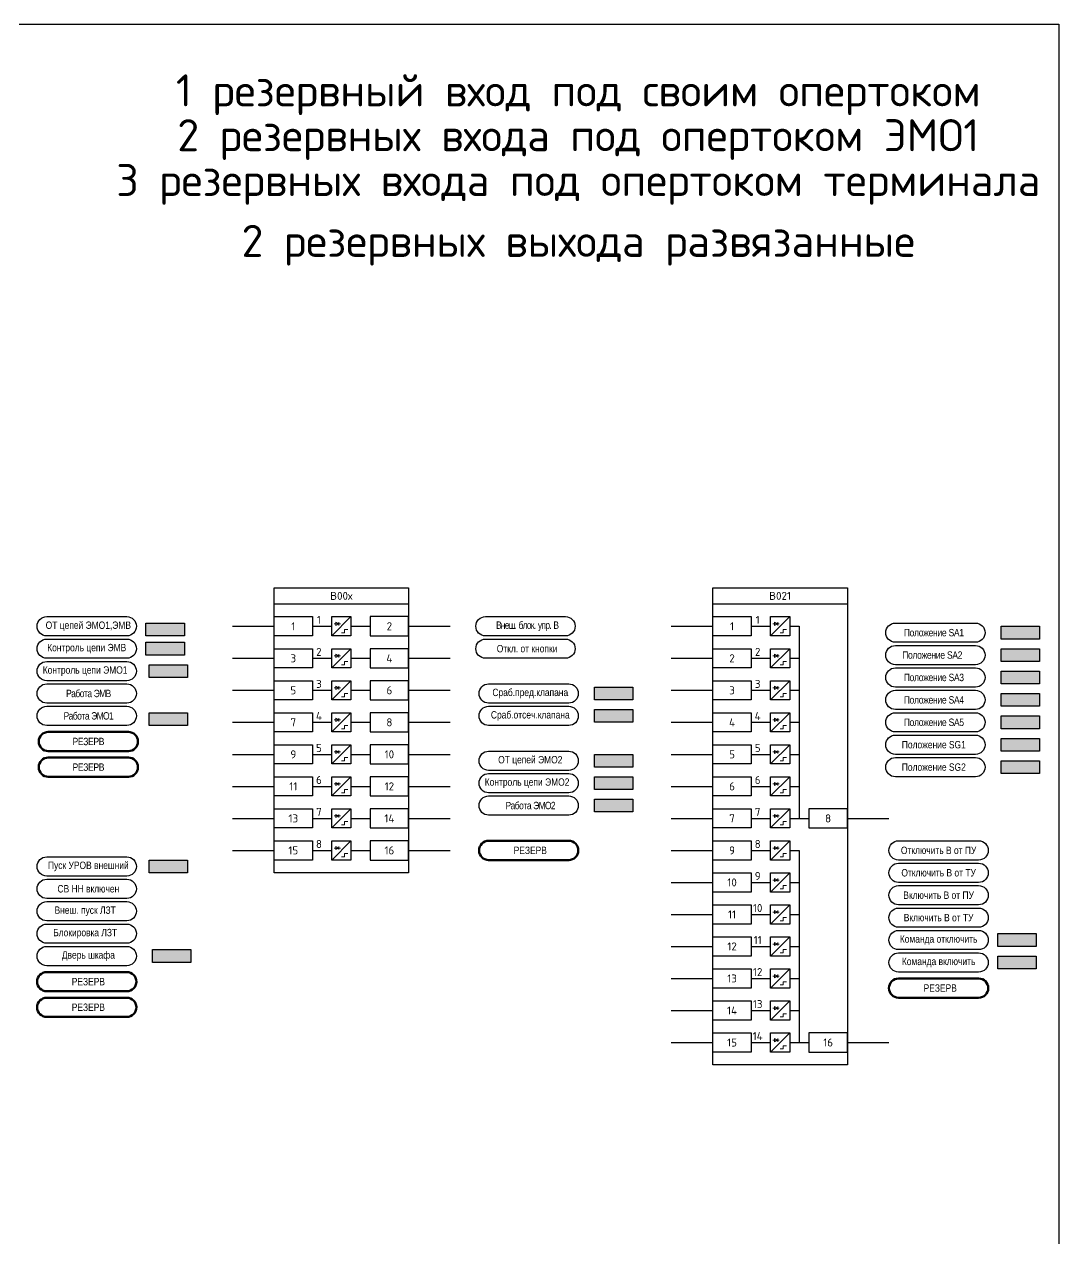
# Model space of a CAD drawing. Header units: millimetres. Extents: x 1491 to 6632, y -558 to 938.
# Drawn here: x 3498 to 3821, y 321.7 to 701 of the extents above; entities that cross this region are included whole.
import ezdxf
from ezdxf.enums import TextEntityAlignment as Align

# ---------------------------------------------------------------- set-up
doc = ezdxf.new("R2010")
doc.units = ezdxf.units.MM
doc.layers.add('_ОРЗ_0.3', color=7, linetype='Continuous', lineweight=30)
doc.layers.add('TEXT', color=7, linetype='Continuous', lineweight=25)
doc.layers.add('Основная', color=7, linetype='Continuous')
doc.styles.add('2.5_Gost_RD', font='ARIALN.TTF', dxfattribs={"height": 2.5})
doc.styles.add('2.5_ISOCPEUR', font='isocpeur.ttf', dxfattribs={"width": 0.9, "height": 2.5})
doc.styles.add('2.5_ISOCPEUR_1', font='isocpeur.ttf', dxfattribs={"height": 2.5})

# ---------------------------------------------------------------- blocks, each defined once
blk = doc.blocks.new('*U42')
at = {"layer": 'Основная', "color": 0}
for p, q in [((0, 0), (2, 0)), ((2, 0), (40, 0)), ((40, 0), (42, 0))]:
    blk.add_line(p, q, dxfattribs=at)
blk = doc.blocks.new('*U55')
at = {"lineweight": 13, "ltscale": 0.25}
blk.add_line((20.25, 1.25), (20.25, 0.25), dxfattribs=at)
for points in [[(0, 3), (12, 3), (12, -3), (0, -3)], [(18, 3), (24, 3), (24, -3), (18, -3)]]:
    blk.add_lwpolyline(points, close=True)
blk.add_lwpolyline([(20.25, 0.75), (19.25, 1.25), (19.25, 0.25), (20.25, 0.75)], dxfattribs=at)
at = {"lineweight": 13, "flags": 128}
for points in [[(19.5, 1.5, 0, 0, 0), (19.5, 2, 0.25, 0, 0), (19.5, 2.5, 0, 0, 0)], [(20, 1.5, 0, 0, 0), (20, 2, 0.25, 0, 0), (20, 2.5, 0, 0, 0)]]:
    blk.add_lwpolyline(points, format="xyseb", dxfattribs=at)
at = {"layer": 'Основная', "color": 0}
blk.add_line((12, 0), (18, 0), dxfattribs=at)
at = {"layer": 'Основная', "ltscale": 0.25}
blk.add_line((24, 3), (18, -3), dxfattribs=at)
at = {"layer": 'Основная', "color": 0, "lineweight": 13}
blk.add_line((18.75, 0.75), (20.75, 0.75), dxfattribs=at)
for p, q in [((21, -2), (22, -2)), ((22, -1), (23, -1)), ((22, -2), (22, -1))]:
    blk.add_line(p, q, dxfattribs=at).dxf.unprotected_set("ltscale", 0)
at = {"layer": 'Основная', "style": '2.5_ISOCPEUR'}
for tag, p in [('ОУ', (3, 6)), ('В', (6, 0)), ('K', (14, 2))]:
    blk.add_attdef(tag, text='', height=2.5, dxfattribs=at).set_placement(p, align=Align.MIDDLE_CENTER)
blk = doc.blocks.new('*U53')
blk.add_lwpolyline([(0, 3), (-12, 3), (-12, -3), (0, -3)], close=True)
at = {"layer": 'Основная', "style": '2.5_ISOCPEUR'}
for tag, p in [('ОУ', (-7, 10)), ('В', (-6, 0))]:
    blk.add_attdef(tag, text='', height=2.5, dxfattribs=at).set_placement(p, align=Align.MIDDLE_CENTER)

msp = doc.modelspace()

# ---------------------------------------------------------------- hatches: boundary and pattern name
at = {"ltscale": 100}
h = msp.add_hatch(color=3, dxfattribs=at)
h.dxf.hatch_style = 1
h.paths.add_polyline_path([(3548, 514), (3536, 514), (3536, 510), (3548, 510)])
h = msp.add_hatch(color=3, dxfattribs=at)
h.dxf.hatch_style = 1
h.paths.add_polyline_path([(3815, 513), (3803, 513), (3803, 509), (3815, 509)])
h = msp.add_hatch(color=3, dxfattribs=at)
h.dxf.hatch_style = 1
h.paths.add_polyline_path([(3548, 508), (3536, 508), (3536, 504), (3548, 504)])
h = msp.add_hatch(color=3, dxfattribs=at)
h.dxf.hatch_style = 1
h.paths.add_polyline_path([(3815, 506), (3803, 506), (3803, 502), (3815, 502)])
h = msp.add_hatch(color=3, dxfattribs=at)
h.dxf.hatch_style = 1
h.paths.add_polyline_path([(3549, 501), (3537, 501), (3537, 497), (3549, 497)])
h = msp.add_hatch(color=3, dxfattribs=at)
h.dxf.hatch_style = 1
h.paths.add_polyline_path([(3815, 499), (3803, 499), (3803, 495), (3815, 495)])
h = msp.add_hatch(color=3, dxfattribs=at)
h.dxf.hatch_style = 1
h.paths.add_polyline_path([(3688, 494), (3676, 494), (3676, 490), (3688, 490)])
h = msp.add_hatch(color=3, dxfattribs=at)
h.dxf.hatch_style = 1
h.paths.add_polyline_path([(3815, 492), (3803, 492), (3803, 488), (3815, 488)])
h = msp.add_hatch(color=3, dxfattribs=at)
h.dxf.hatch_style = 1
h.paths.add_polyline_path([(3549, 486), (3537, 486), (3537, 482), (3549, 482)])
h = msp.add_hatch(color=3, dxfattribs=at)
h.dxf.hatch_style = 1
h.paths.add_polyline_path([(3688, 487), (3676, 487), (3676, 483), (3688, 483)])
h = msp.add_hatch(color=3, dxfattribs=at)
h.dxf.hatch_style = 1
h.paths.add_polyline_path([(3815, 485), (3803, 485), (3803, 481), (3815, 481)])
h = msp.add_hatch(color=3, dxfattribs=at)
h.dxf.hatch_style = 1
h.paths.add_polyline_path([(3815, 478), (3803, 478), (3803, 474), (3815, 474)])
h = msp.add_hatch(color=3, dxfattribs=at)
h.dxf.hatch_style = 1
h.paths.add_polyline_path([(3688, 473), (3676, 473), (3676, 469), (3688, 469)])
h = msp.add_hatch(color=3, dxfattribs=at)
h.dxf.hatch_style = 1
h.paths.add_polyline_path([(3815, 471), (3803, 471), (3803, 467), (3815, 467)])
h = msp.add_hatch(color=3, dxfattribs=at)
h.dxf.hatch_style = 1
h.paths.add_polyline_path([(3688, 466), (3676, 466), (3676, 462), (3688, 462)])
h = msp.add_hatch(color=3, dxfattribs=at)
h.dxf.hatch_style = 1
h.paths.add_polyline_path([(3688, 459), (3676, 459), (3676, 455), (3688, 455)])
h = msp.add_hatch(color=3, dxfattribs=at)
h.dxf.hatch_style = 1
h.paths.add_polyline_path([(3549, 440), (3537, 440), (3537, 436), (3549, 436)])
h = msp.add_hatch(color=3, dxfattribs=at)
h.dxf.hatch_style = 1
h.paths.add_polyline_path([(3814, 417), (3802, 417), (3802, 413), (3814, 413)])
h = msp.add_hatch(color=3, dxfattribs=at)
h.dxf.hatch_style = 1
h.paths.add_polyline_path([(3550, 412), (3538, 412), (3538, 408), (3550, 408)])
h = msp.add_hatch(color=3, dxfattribs=at)
h.dxf.hatch_style = 1
h.paths.add_polyline_path([(3814, 410), (3802, 410), (3802, 406), (3814, 406)])

# ---------------------------------------------------------------- linework, layer by layer
for p, q in [((3740, 513), (3740, 453)), ((3740, 443), (3740, 383))]:
    msp.add_line(p, q, dxfattribs=at)
for points in [[(2745, 701), (3821, 701), (3821, -171), (2745, -171)], [(3536, 514), (3548, 514), (3548, 510), (3536, 510)], [(3803, 513), (3815, 513), (3815, 509), (3803, 509)], [(3536, 508), (3548, 508), (3548, 504), (3536, 504)], [(3803, 506), (3815, 506), (3815, 502), (3803, 502)], [(3537, 501), (3549, 501), (3549, 497), (3537, 497)], [(3803, 499), (3815, 499), (3815, 495), (3803, 495)], [(3676, 494), (3688, 494), (3688, 490), (3676, 490)], [(3803, 492), (3815, 492), (3815, 488), (3803, 488)], [(3537, 486), (3549, 486), (3549, 482), (3537, 482)], [(3676, 487), (3688, 487), (3688, 483), (3676, 483)], [(3803, 485), (3815, 485), (3815, 481), (3803, 481)], [(3803, 478), (3815, 478), (3815, 474), (3803, 474)], [(3676, 473), (3688, 473), (3688, 469), (3676, 469)], [(3803, 471), (3815, 471), (3815, 467), (3803, 467)], [(3676, 466), (3688, 466), (3688, 462), (3676, 462)], [(3676, 459), (3688, 459), (3688, 455), (3676, 455)], [(3537, 440), (3549, 440), (3549, 436), (3537, 436)], [(3802, 417), (3814, 417), (3814, 413), (3802, 413)], [(3538, 412), (3550, 412), (3550, 408), (3538, 408)], [(3802, 410), (3814, 410), (3814, 406), (3802, 406)]]:
    msp.add_lwpolyline(points, close=True, dxfattribs=at)
at = {"color": 30, "ltscale": 100, "true_color": 0xf26722}
for points in [[(3505, 510, -1), (3505, 516), (3530, 516, -1), (3530, 510)], [(3505, 503, -1), (3505, 509), (3530, 509, -1), (3530, 503)], [(3505, 496, -1), (3505, 502), (3530, 502, -1), (3530, 496)], [(3505, 489, -1), (3505, 495), (3530, 495, -1), (3530, 489)], [(3505, 482, -1), (3505, 488), (3530, 488, -1), (3530, 482)]]:
    msp.add_lwpolyline(points, format="xyb", close=True, dxfattribs=at)
at = {"color": 6, "ltscale": 100}
for points in [[(3642, 510, -1), (3642, 516), (3667, 516, -1), (3667, 510)], [(3642, 503, -1), (3642, 509), (3667, 509, -1), (3667, 503)]]:
    msp.add_lwpolyline(points, format="xyb", close=True, dxfattribs=at)
at = {"ltscale": 100}
for points in [[(3563, 513), (3576, 513)], [(3600, 513), (3606, 513)], [(3618, 513), (3631, 513)], [(3700, 513), (3713, 513)], [(3737, 513), (3740, 513)], [(3563, 503), (3576, 503)], [(3600, 503), (3606, 503)], [(3618, 503), (3631, 503)], [(3700, 503), (3713, 503)], [(3737, 503), (3740, 503)], [(3563, 493), (3576, 493)], [(3600, 493), (3606, 493)], [(3618, 493), (3631, 493)], [(3700, 493), (3713, 493)], [(3737, 493), (3740, 493)], [(3563, 483), (3576, 483)], [(3600, 483), (3606, 483)], [(3618, 483), (3631, 483)], [(3700, 483), (3713, 483)], [(3737, 483), (3740, 483)], [(3563, 473), (3576, 473)], [(3600, 473), (3606, 473)], [(3618, 473), (3631, 473)], [(3700, 473), (3713, 473)], [(3737, 473), (3740, 473)], [(3563, 463), (3576, 463)], [(3600, 463), (3606, 463)], [(3618, 463), (3631, 463)], [(3700, 463), (3713, 463)], [(3737, 463), (3740, 463)], [(3563, 453), (3576, 453)], [(3600, 453), (3606, 453)], [(3618, 453), (3631, 453)], [(3700, 453), (3713, 453)], [(3737, 453), (3743, 453)], [(3755, 453), (3768, 453)], [(3563, 443), (3576, 443)], [(3600, 443), (3606, 443)], [(3618, 443), (3631, 443)], [(3700, 443), (3713, 443)], [(3737, 443), (3740, 443)], [(3700, 433), (3713, 433)], [(3737, 433), (3740, 433)], [(3700, 423), (3713, 423)], [(3737, 423), (3740, 423)], [(3700, 413), (3713, 413)], [(3737, 413), (3740, 413)], [(3700, 403), (3713, 403)], [(3737, 403), (3740, 403)], [(3700, 393), (3713, 393)], [(3737, 393), (3740, 393)], [(3700, 383), (3713, 383)], [(3737, 383), (3740, 383)], [(3737, 383), (3743, 383)], [(3755, 383), (3768, 383)]]:
    msp.add_lwpolyline(points, dxfattribs=at)
for points in [[(3770, 508, -1), (3770, 514), (3795, 514, -1), (3795, 508)], [(3770, 501, -1), (3770, 507), (3795, 507, -1), (3795, 501)], [(3770, 494, -1), (3770, 500), (3795, 500, -1), (3795, 494)], [(3770, 487, -1), (3770, 493), (3795, 493, -1), (3795, 487)], [(3770, 480, -1), (3770, 486), (3795, 486, -1), (3795, 480)], [(3770, 473, -1), (3770, 479), (3795, 479, -1), (3795, 473)], [(3770, 466, -1), (3770, 472), (3795, 472, -1), (3795, 466)], [(3771, 440, -1), (3771, 446), (3796, 446, -1), (3796, 440)], [(3505, 435, -1), (3505, 441), (3530, 441, -1), (3530, 435)], [(3771, 433, -1), (3771, 439), (3796, 439, -1), (3796, 433)], [(3505, 428, -1), (3505, 434), (3530, 434, -1), (3530, 428)], [(3771, 426, -1), (3771, 432), (3796, 432, -1), (3796, 426)], [(3505, 421, -1), (3505, 427), (3530, 427, -1), (3530, 421)], [(3771, 419, -1), (3771, 425), (3796, 425, -1), (3796, 419)], [(3505, 414, -1), (3505, 420), (3530, 420, -1), (3530, 414)], [(3771, 412, -1), (3771, 418), (3796, 418, -1), (3796, 412)], [(3505, 407, -1), (3505, 413), (3530, 413, -1), (3530, 407)], [(3771, 405, -1), (3771, 411), (3796, 411, -1), (3796, 405)]]:
    msp.add_lwpolyline(points, format="xyb", close=True, dxfattribs=at)
at = {"color": 1, "ltscale": 100}
for points in [[(3643, 489, -1), (3643, 495), (3668, 495, -1), (3668, 489)], [(3643, 482, -1), (3643, 488), (3668, 488, -1), (3668, 482)], [(3643, 482, -1), (3643, 488), (3668, 488, -1), (3668, 482)]]:
    msp.add_lwpolyline(points, format="xyb", close=True, dxfattribs=at)
at = {"color": 30, "lineweight": 50, "ltscale": 100, "true_color": 0xf26722}
for points in [[(3505.5, 474, -1), (3505.5, 480), (3530.5, 480, -1), (3530.5, 474)], [(3505.5, 466, -1), (3505.5, 472), (3530.5, 472, -1), (3530.5, 466)]]:
    msp.add_lwpolyline(points, format="xyb", close=True, dxfattribs=at)
at = {"color": 85, "ltscale": 100, "true_color": 0x58ba48}
for points in [[(3643, 468, -1), (3643, 474), (3668, 474, -1), (3668, 468)], [(3643, 461, -1), (3643, 467), (3668, 467, -1), (3668, 461)], [(3643, 454, -1), (3643, 460), (3668, 460, -1), (3668, 454)]]:
    msp.add_lwpolyline(points, format="xyb", close=True, dxfattribs=at)
at = {"color": 8, "lineweight": 50, "ltscale": 100}
msp.add_lwpolyline([(3643, 440, -1), (3643, 446), (3668, 446, -1), (3668, 440)], format="xyb", close=True, dxfattribs=at)
at = {"lineweight": 50, "ltscale": 100}
for points in [[(3505, 399, -1), (3505, 405), (3530, 405, -1), (3530, 399)], [(3771, 397, -1), (3771, 403), (3796, 403, -1), (3796, 397)], [(3505, 391, -1), (3505, 397), (3530, 397, -1), (3530, 391)]]:
    msp.add_lwpolyline(points, format="xyb", close=True, dxfattribs=at)
at = {"layer": '_ОРЗ_0.3', "ltscale": 100}
for points in [[(3576, 525), (3618, 525), (3618, 436), (3576, 436)], [(3713, 525), (3755, 525), (3755, 376), (3713, 376)]]:
    msp.add_lwpolyline(points, close=True, dxfattribs=at)

# ---------------------------------------------------------------- block references
at = {"ltscale": 0.25}
for p in [(3576, 520), (3713, 520)]:
    msp.add_blockref('*U42', p, dxfattribs=at)
at = {"layer": '_ОРЗ_0.3', "ltscale": 0.25}
ref = msp.add_blockref('*U55', (3576, 513), dxfattribs=at)
ref.add_attrib('В', '1', dxfattribs={"layer": 'Основная', "height": 2.5, "style": '2.5_ISOCPEUR'}).set_placement((3582, 513), align=Align.MIDDLE_CENTER)
ref.add_attrib('K', '1', dxfattribs={"layer": 'Основная', "height": 2.5, "style": '2.5_ISOCPEUR'}).set_placement((3590, 515), align=Align.MIDDLE_CENTER)
ref = msp.add_blockref('*U53', (3618, 513), dxfattribs=at)
ref.add_attrib('В', '2', dxfattribs={"layer": 'Основная', "height": 2.5, "style": '2.5_ISOCPEUR'}).set_placement((3612, 513), align=Align.MIDDLE_CENTER)
ref = msp.add_blockref('*U55', (3713, 513), dxfattribs=at)
ref.add_attrib('В', '1', dxfattribs={"layer": 'Основная', "height": 2.5, "style": '2.5_ISOCPEUR'}).set_placement((3719, 513), align=Align.MIDDLE_CENTER)
ref.add_attrib('K', '1', dxfattribs={"layer": 'Основная', "height": 2.5, "style": '2.5_ISOCPEUR'}).set_placement((3727, 515), align=Align.MIDDLE_CENTER)
ref = msp.add_blockref('*U55', (3576, 503), dxfattribs=at)
ref.add_attrib('В', '3', dxfattribs={"layer": 'Основная', "height": 2.5, "style": '2.5_ISOCPEUR'}).set_placement((3582, 503), align=Align.MIDDLE_CENTER)
ref.add_attrib('K', '2', dxfattribs={"layer": 'Основная', "height": 2.5, "style": '2.5_ISOCPEUR'}).set_placement((3590, 505), align=Align.MIDDLE_CENTER)
ref = msp.add_blockref('*U53', (3618, 503), dxfattribs=at)
ref.add_attrib('В', '4', dxfattribs={"layer": 'Основная', "height": 2.5, "style": '2.5_ISOCPEUR'}).set_placement((3612, 503), align=Align.MIDDLE_CENTER)
ref = msp.add_blockref('*U55', (3713, 503), dxfattribs=at)
ref.add_attrib('В', '2', dxfattribs={"layer": 'Основная', "height": 2.5, "style": '2.5_ISOCPEUR'}).set_placement((3719, 503), align=Align.MIDDLE_CENTER)
ref.add_attrib('K', '2', dxfattribs={"layer": 'Основная', "height": 2.5, "style": '2.5_ISOCPEUR'}).set_placement((3727, 505), align=Align.MIDDLE_CENTER)
ref = msp.add_blockref('*U55', (3576, 493), dxfattribs=at)
ref.add_attrib('В', '5', dxfattribs={"layer": 'Основная', "height": 2.5, "style": '2.5_ISOCPEUR'}).set_placement((3582, 493), align=Align.MIDDLE_CENTER)
ref.add_attrib('K', '3', dxfattribs={"layer": 'Основная', "height": 2.5, "style": '2.5_ISOCPEUR'}).set_placement((3590, 495), align=Align.MIDDLE_CENTER)
ref = msp.add_blockref('*U53', (3618, 493), dxfattribs=at)
ref.add_attrib('В', '6', dxfattribs={"layer": 'Основная', "height": 2.5, "style": '2.5_ISOCPEUR'}).set_placement((3612, 493), align=Align.MIDDLE_CENTER)
ref = msp.add_blockref('*U55', (3713, 493), dxfattribs=at)
ref.add_attrib('В', '3', dxfattribs={"layer": 'Основная', "height": 2.5, "style": '2.5_ISOCPEUR'}).set_placement((3719, 493), align=Align.MIDDLE_CENTER)
ref.add_attrib('K', '3', dxfattribs={"layer": 'Основная', "height": 2.5, "style": '2.5_ISOCPEUR'}).set_placement((3727, 495), align=Align.MIDDLE_CENTER)
ref = msp.add_blockref('*U55', (3576, 483), dxfattribs=at)
ref.add_attrib('В', '7', dxfattribs={"layer": 'Основная', "height": 2.5, "style": '2.5_ISOCPEUR'}).set_placement((3582, 483), align=Align.MIDDLE_CENTER)
ref.add_attrib('K', '4', dxfattribs={"layer": 'Основная', "height": 2.5, "style": '2.5_ISOCPEUR'}).set_placement((3590, 485), align=Align.MIDDLE_CENTER)
ref = msp.add_blockref('*U53', (3618, 483), dxfattribs=at)
ref.add_attrib('В', '8', dxfattribs={"layer": 'Основная', "height": 2.5, "style": '2.5_ISOCPEUR'}).set_placement((3612, 483), align=Align.MIDDLE_CENTER)
ref = msp.add_blockref('*U55', (3713, 483), dxfattribs=at)
ref.add_attrib('В', '4', dxfattribs={"layer": 'Основная', "height": 2.5, "style": '2.5_ISOCPEUR'}).set_placement((3719, 483), align=Align.MIDDLE_CENTER)
ref.add_attrib('K', '4', dxfattribs={"layer": 'Основная', "height": 2.5, "style": '2.5_ISOCPEUR'}).set_placement((3727, 485), align=Align.MIDDLE_CENTER)
ref = msp.add_blockref('*U55', (3576, 473), dxfattribs=at)
ref.add_attrib('В', '9', dxfattribs={"layer": 'Основная', "height": 2.5, "style": '2.5_ISOCPEUR'}).set_placement((3582, 473), align=Align.MIDDLE_CENTER)
ref.add_attrib('K', '5', dxfattribs={"layer": 'Основная', "height": 2.5, "style": '2.5_ISOCPEUR'}).set_placement((3590, 475), align=Align.MIDDLE_CENTER)
ref = msp.add_blockref('*U53', (3618, 473), dxfattribs=at)
ref.add_attrib('В', '10', dxfattribs={"layer": 'Основная', "height": 2.5, "style": '2.5_ISOCPEUR'}).set_placement((3612, 473), align=Align.MIDDLE_CENTER)
ref = msp.add_blockref('*U55', (3713, 473), dxfattribs=at)
ref.add_attrib('В', '5', dxfattribs={"layer": 'Основная', "height": 2.5, "style": '2.5_ISOCPEUR'}).set_placement((3719, 473), align=Align.MIDDLE_CENTER)
ref.add_attrib('K', '5', dxfattribs={"layer": 'Основная', "height": 2.5, "style": '2.5_ISOCPEUR'}).set_placement((3727, 475), align=Align.MIDDLE_CENTER)
ref = msp.add_blockref('*U55', (3576, 463), dxfattribs=at)
ref.add_attrib('В', '11', dxfattribs={"layer": 'Основная', "height": 2.5, "style": '2.5_ISOCPEUR'}).set_placement((3582, 463), align=Align.MIDDLE_CENTER)
ref.add_attrib('K', '6', dxfattribs={"layer": 'Основная', "height": 2.5, "style": '2.5_ISOCPEUR'}).set_placement((3590, 465), align=Align.MIDDLE_CENTER)
ref = msp.add_blockref('*U53', (3618, 463), dxfattribs=at)
ref.add_attrib('В', '12', dxfattribs={"layer": 'Основная', "height": 2.5, "style": '2.5_ISOCPEUR'}).set_placement((3612, 463), align=Align.MIDDLE_CENTER)
ref = msp.add_blockref('*U55', (3713, 463), dxfattribs=at)
ref.add_attrib('В', '6', dxfattribs={"layer": 'Основная', "height": 2.5, "style": '2.5_ISOCPEUR'}).set_placement((3719, 463), align=Align.MIDDLE_CENTER)
ref.add_attrib('K', '6', dxfattribs={"layer": 'Основная', "height": 2.5, "style": '2.5_ISOCPEUR'}).set_placement((3727, 465), align=Align.MIDDLE_CENTER)
ref = msp.add_blockref('*U55', (3576, 453), dxfattribs=at)
ref.add_attrib('В', '13', dxfattribs={"layer": 'Основная', "height": 2.5, "style": '2.5_ISOCPEUR'}).set_placement((3582, 453), align=Align.MIDDLE_CENTER)
ref.add_attrib('K', '7', dxfattribs={"layer": 'Основная', "height": 2.5, "style": '2.5_ISOCPEUR'}).set_placement((3590, 455), align=Align.MIDDLE_CENTER)
ref = msp.add_blockref('*U53', (3618, 453), dxfattribs=at)
ref.add_attrib('В', '14', dxfattribs={"layer": 'Основная', "height": 2.5, "style": '2.5_ISOCPEUR'}).set_placement((3612, 453), align=Align.MIDDLE_CENTER)
ref = msp.add_blockref('*U55', (3713, 453), dxfattribs=at)
ref.add_attrib('В', '7', dxfattribs={"layer": 'Основная', "height": 2.5, "style": '2.5_ISOCPEUR'}).set_placement((3719, 453), align=Align.MIDDLE_CENTER)
ref.add_attrib('K', '7', dxfattribs={"layer": 'Основная', "height": 2.5, "style": '2.5_ISOCPEUR'}).set_placement((3727, 455), align=Align.MIDDLE_CENTER)
ref = msp.add_blockref('*U53', (3755, 453), dxfattribs=at)
ref.add_attrib('В', '8', dxfattribs={"layer": 'Основная', "height": 2.5, "style": '2.5_ISOCPEUR'}).set_placement((3749, 453), align=Align.MIDDLE_CENTER)
ref = msp.add_blockref('*U55', (3576, 443), dxfattribs=at)
ref.add_attrib('В', '15', dxfattribs={"layer": 'Основная', "height": 2.5, "style": '2.5_ISOCPEUR'}).set_placement((3582, 443), align=Align.MIDDLE_CENTER)
ref.add_attrib('K', '8', dxfattribs={"layer": 'Основная', "height": 2.5, "style": '2.5_ISOCPEUR'}).set_placement((3590, 445), align=Align.MIDDLE_CENTER)
ref = msp.add_blockref('*U53', (3618, 443), dxfattribs=at)
ref.add_attrib('В', '16', dxfattribs={"layer": 'Основная', "height": 2.5, "style": '2.5_ISOCPEUR'}).set_placement((3612, 443), align=Align.MIDDLE_CENTER)
ref = msp.add_blockref('*U55', (3713, 443), dxfattribs=at)
ref.add_attrib('В', '9', dxfattribs={"layer": 'Основная', "height": 2.5, "style": '2.5_ISOCPEUR'}).set_placement((3719, 443), align=Align.MIDDLE_CENTER)
ref.add_attrib('K', '8', dxfattribs={"layer": 'Основная', "height": 2.5, "style": '2.5_ISOCPEUR'}).set_placement((3727, 445), align=Align.MIDDLE_CENTER)
ref = msp.add_blockref('*U55', (3713, 433), dxfattribs=at)
ref.add_attrib('В', '10', dxfattribs={"layer": 'Основная', "height": 2.5, "style": '2.5_ISOCPEUR'}).set_placement((3719, 433), align=Align.MIDDLE_CENTER)
ref.add_attrib('K', '9', dxfattribs={"layer": 'Основная', "height": 2.5, "style": '2.5_ISOCPEUR'}).set_placement((3727, 435), align=Align.MIDDLE_CENTER)
ref = msp.add_blockref('*U55', (3713, 423), dxfattribs=at)
ref.add_attrib('В', '11', dxfattribs={"layer": 'Основная', "height": 2.5, "style": '2.5_ISOCPEUR'}).set_placement((3719, 423), align=Align.MIDDLE_CENTER)
ref.add_attrib('K', '10', dxfattribs={"layer": 'Основная', "height": 2.5, "style": '2.5_ISOCPEUR'}).set_placement((3727, 425), align=Align.MIDDLE_CENTER)
ref = msp.add_blockref('*U55', (3713, 413), dxfattribs=at)
ref.add_attrib('В', '12', dxfattribs={"layer": 'Основная', "height": 2.5, "style": '2.5_ISOCPEUR'}).set_placement((3719, 413), align=Align.MIDDLE_CENTER)
ref.add_attrib('K', '11', dxfattribs={"layer": 'Основная', "height": 2.5, "style": '2.5_ISOCPEUR'}).set_placement((3727, 415), align=Align.MIDDLE_CENTER)
ref = msp.add_blockref('*U55', (3713, 403), dxfattribs=at)
ref.add_attrib('В', '13', dxfattribs={"layer": 'Основная', "height": 2.5, "style": '2.5_ISOCPEUR'}).set_placement((3719, 403), align=Align.MIDDLE_CENTER)
ref.add_attrib('K', '12', dxfattribs={"layer": 'Основная', "height": 2.5, "style": '2.5_ISOCPEUR'}).set_placement((3727, 405), align=Align.MIDDLE_CENTER)
ref = msp.add_blockref('*U55', (3713, 393), dxfattribs=at)
ref.add_attrib('В', '14', dxfattribs={"layer": 'Основная', "height": 2.5, "style": '2.5_ISOCPEUR'}).set_placement((3719, 393), align=Align.MIDDLE_CENTER)
ref.add_attrib('K', '13', dxfattribs={"layer": 'Основная', "height": 2.5, "style": '2.5_ISOCPEUR'}).set_placement((3727, 395), align=Align.MIDDLE_CENTER)
ref = msp.add_blockref('*U55', (3713, 383), dxfattribs=at)
ref.add_attrib('В', '15', dxfattribs={"layer": 'Основная', "height": 2.5, "style": '2.5_ISOCPEUR'}).set_placement((3719, 383), align=Align.MIDDLE_CENTER)
ref.add_attrib('K', '14', dxfattribs={"layer": 'Основная', "height": 2.5, "style": '2.5_ISOCPEUR'}).set_placement((3727, 385), align=Align.MIDDLE_CENTER)
ref = msp.add_blockref('*U53', (3755, 383), dxfattribs=at)
ref.add_attrib('В', '16', dxfattribs={"layer": 'Основная', "height": 2.5, "style": '2.5_ISOCPEUR'}).set_placement((3749, 383), align=Align.MIDDLE_CENTER)

# ---------------------------------------------------------------- texts
at = {"ltscale": 0.25, "attachment_point": 5, "style": '2.5_ISOCPEUR_1'}
for s, insert, char_height, width in [('1 резервный вход под своим опертоком', (3671, 679), 10, 356.9341), ('2 резервных входа под опертоком ЭМО1', (3671, 665), 10, 356.9341), ('3 резервных входа под опертоком терминала', (3671, 651), 10, 356.9341), ('2 резервных выхода развязанные', (3671, 632), 10, 356.9341), ('B00х', (3597, 522.5), 2.5, 42), ('B021', (3734, 522.5), 2.5, 42)]:
    msp.add_mtext(s, dxfattribs=dict(at, insert=insert, char_height=char_height, width=width))
at = {"ltscale": 100, "char_height": 2.3, "width": 31, "attachment_point": 5, "style": '2.5_Gost_RD'}
for s, insert in [('\\A1;\\pxsm0.7;Сраб.пред.клапана', (3656, 492)), ('\\A1;\\pxsm0.7;Сраб.отсеч.клапана', (3656, 485)), ('Пуск УРОВ внешний', (3518, 438)), ('СВ НН включен', (3518, 431)), ('Команда отключить', (3783.5, 415)), ('Команда включить', (3783.5, 408))]:
    msp.add_mtext(s, dxfattribs=dict(at, insert=insert))
at = {"layer": 'TEXT', "ltscale": 100, "char_height": 2.3, "attachment_point": 5, "style": '2.5_Gost_RD'}
for s, insert, width in [('\\pxsm0.7;ОТ цепей ЭМО1,ЭМВ', (3518, 513), 31), ('\\pxsm0.7;{\\T0.85;Внеш. блок. упр. В}', (3655, 513), 31), ('\\pxsm0.7;{\\T0.95;Положение SA1}', (3782, 511), 31), ('\\pxsm0.7;Контроль цепи ЭМВ', (3517.5, 506), 28), ('\\pxsm0.7;Откл. от кнопки', (3655, 506), 31), ('\\pxsm0.7;{\\T0.95;Положение SA2}', (3781.5, 504), 31), ('\\pxsm0.7;Контроль цепи ЭМО1', (3517, 499), 28), ('\\pxsm0.7;{\\T0.95;Положение SA3}', (3782, 497), 31), ('\\pxsm0.7;{\\T0.9;Работа ЭМВ}', (3518, 492), 31), ('\\pxsm0.7;{\\T0.95;Положение SA4}', (3782, 490), 31), ('\\pxsm0.7;{\\T0.9;Работа ЭМО1}', (3518, 485), 31), ('\\pxsm0.7;{\\T0.95;Положение SA5}', (3782, 483), 31), ('\\pxsm0.7;{\\T0.95;РЕЗЕРВ}', (3518, 477), 31), ('\\pxsm0.7;Положение SG1', (3782, 476), 31), ('\\pxsm0.7;ОТ цепей ЭМО2', (3656, 471), 31), ('\\pxsm0.7;{\\T0.95;РЕЗЕРВ}', (3518, 469), 31), ('\\pxsm0.7;Положение SG2', (3782, 469), 31), ('\\pxsm0.7;Контроль цепи ЭМО2', (3655, 464), 28), ('\\pxsm0.7;{\\T0.9;Работа ЭМО2}', (3656, 457), 31), ('\\pxsm0.7;РЕЗЕРВ', (3656, 443), 31), ('Отключить В от ПУ', (3783.5, 443), 31), ('Отключить В от ТУ', (3783.5, 436), 31), ('Включить В от ПУ', (3783.5, 429), 31), ('\\A1;\\pxsm0.7;Внеш. пуск ЛЗТ', (3517, 424), 31), ('Включить В от ТУ', (3783.5, 422), 31), ('\\A1;\\pxsm0.7;Блокировка ЛЗТ', (3517, 417), 31), ('\\pxsm0.7;Дверь шкафа', (3518, 410), 31), ('\\pxsm0.7;РЕЗЕРВ', (3518, 402), 31), ('\\pxsm0.7;РЕЗЕРВ', (3784, 400), 31), ('\\pxsm0.7;РЕЗЕРВ', (3518, 394), 31)]:
    msp.add_mtext(s, dxfattribs=dict(at, insert=insert, width=width))

doc.saveas('drawing.dxf')
